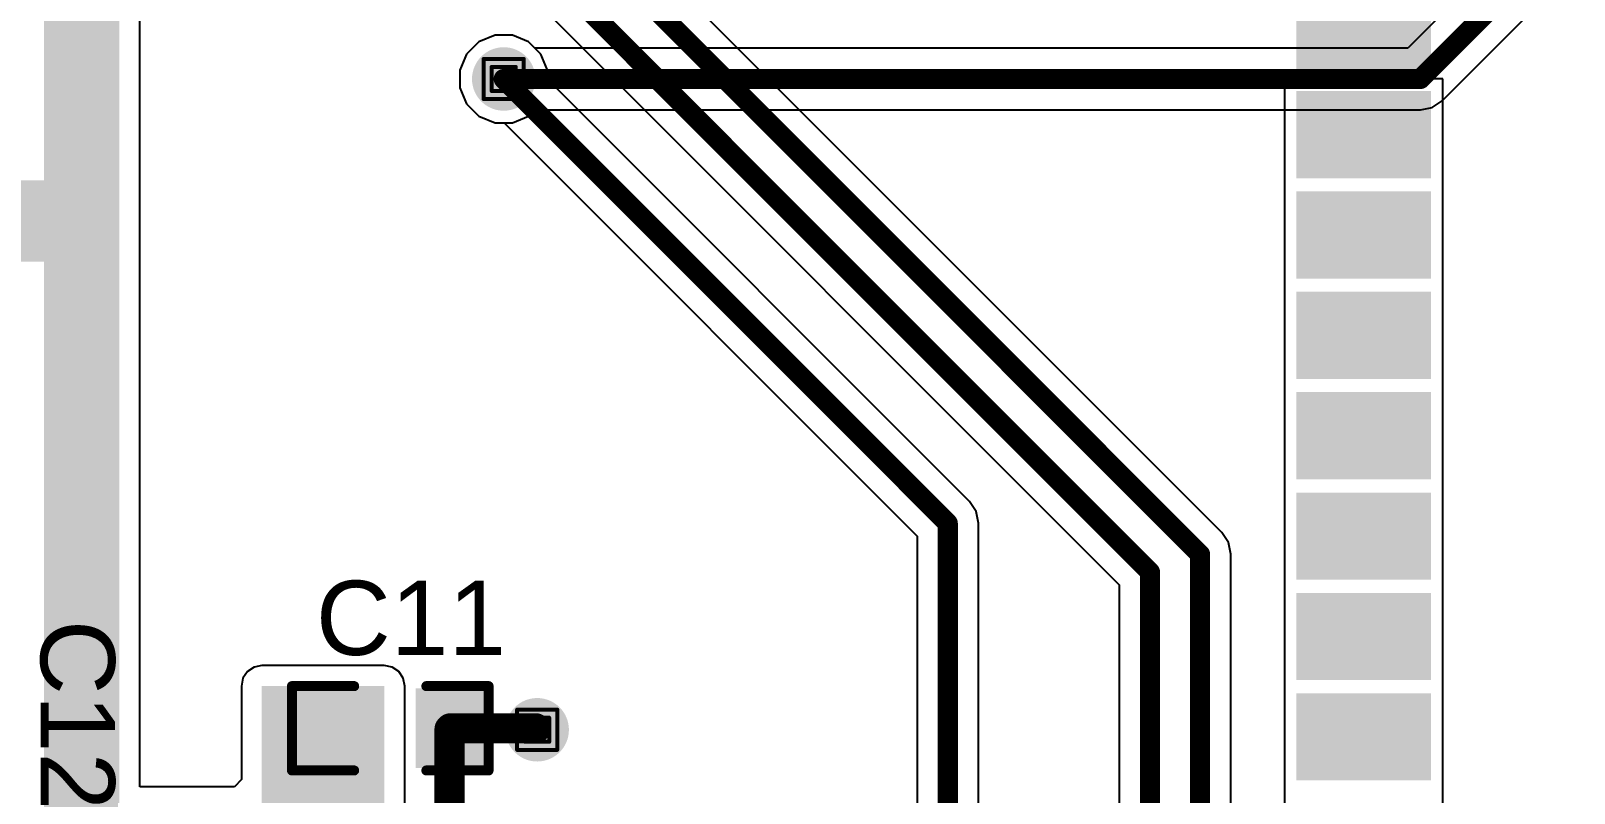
# Model space of a CAD drawing. Header units: inches. Extents: x -0.2 to 18.2, y -0.3 to 3.9.
# Drawn here: x 0.6 to 1.369, y 1.029 to 1.408 of the extents above; entities that cross this region are included whole.
import ezdxf

# ---------------------------------------------------------------- set-up
doc = ezdxf.new("R2010")
doc.units = ezdxf.units.IN
doc.header["$MEASUREMENT"] = 0
for name, color, linetype in [('Bottom Layer', 5, 'Continuous'), ('Bottom Solder', 6, 'Continuous'), ('Drill Drawing', 1, 'Continuous'), ('Top Layer', 1, 'Continuous'), ('Top Overlay', 2, 'Continuous'), ('Top Paste', 8, 'Continuous'), ('Top Solder', 216, 'Continuous'), ('Via Holes', 16, 'Continuous')]:
    doc.layers.add(name, color=color, linetype=linetype)
doc.styles.add('Arial', font='', dxfattribs={"height": 0.2})
doc.styles.get('Arial').set_extended_font_data('Arial')

# ---------------------------------------------------------------- blocks, each defined once
blk = doc.blocks.new('C___0603_23')
at = {"layer": 'Top Layer'}
for points in [[(-0.015, 0.0175), (-0.015, -0.0175), (-0.045, -0.0175), (-0.045, 0.0175)], [(0.045, 0.0175), (0.045, -0.0175), (0.015, -0.0175), (0.015, 0.0175)]]:
    blk.add_hatch(color=1, dxfattribs=at).paths.add_polyline_path(points)
at = {"layer": 'Top Paste'}
for points in [[(-0.015, 0.0175), (-0.015, -0.0175), (-0.045, -0.0175), (-0.045, 0.0175)], [(0.045, 0.0175), (0.045, -0.0175), (0.015, -0.0175), (0.015, 0.0175)]]:
    blk.add_hatch(color=8, dxfattribs=at).paths.add_polyline_path(points)
at = {"layer": 'Top Solder'}
for points in [[(-0.01264, 0.01986), (-0.01264, -0.01986), (-0.04736, -0.01986), (-0.04736, 0.01986)], [(0.04736, 0.01986), (0.04736, -0.01986), (0.01264, -0.01986), (0.01264, 0.01986)]]:
    blk.add_hatch(color=216, dxfattribs=at).paths.add_polyline_path(points)
at = {"layer": 'Top Overlay', "const_width": 0.005}
for points in [[(-0.018, 0.021), (-0.049, 0.021)], [(-0.049, 0.021), (-0.049, -0.021)], [(0.049, 0.021), (0.018, 0.021)], [(0.049, 0.021), (0.049, -0.021)], [(-0.018, -0.021), (-0.049, -0.021)], [(0.049, -0.021), (0.018, -0.021)]]:
    blk.add_lwpolyline(points, dxfattribs=at)
at = {"layer": 'Top Overlay', "const_width": 0.0025}
for points in [[(-0.05025, 0.021, 1), (-0.04775, 0.021, 1)], [(-0.05025, 0.021, 1), (-0.04775, 0.021, 1)], [(-0.01925, 0.021, 1), (-0.01675, 0.021, 1)], [(0.01675, 0.021, 1), (0.01925, 0.021, 1)], [(0.04775, 0.021, 1), (0.05025, 0.021, 1)], [(0.04775, 0.021, 1), (0.05025, 0.021, 1)], [(-0.05025, -0.021, 1), (-0.04775, -0.021, 1)], [(-0.05025, -0.021, 1), (-0.04775, -0.021, 1)], [(-0.01925, -0.021, 1), (-0.01675, -0.021, 1)], [(0.01675, -0.021, 1), (0.01925, -0.021, 1)], [(0.04775, -0.021, 1), (0.05025, -0.021, 1)], [(0.04775, -0.021, 1), (0.05025, -0.021, 1)]]:
    blk.add_lwpolyline(points, format="xyb", close=True, dxfattribs=at)
blk = doc.blocks.new('38_SMD_M______30')
at = {"layer": 'Top Layer'}
for points in [[(-0.24252, -0.37913), (-0.24252, -0.32008), (-0.20709, -0.32008), (-0.20709, -0.37913)], [(-0.19252, -0.37913), (-0.19252, -0.32008), (-0.15709, -0.32008), (-0.15709, -0.37913)], [(-0.14252, -0.37913), (-0.14252, -0.32008), (-0.10709, -0.32008), (-0.10709, -0.37913)], [(-0.09252, -0.37913), (-0.09252, -0.32008), (-0.05709, -0.32008), (-0.05709, -0.37913)], [(-0.04252, -0.37913), (-0.04252, -0.32008), (-0.00709, -0.32008), (-0.00709, -0.37913)], [(0.00748, -0.37913), (0.00748, -0.32008), (0.04291, -0.32008), (0.04291, -0.37913)], [(0.05748, -0.37913), (0.05748, -0.32008), (0.09291, -0.32008), (0.09291, -0.37913)], [(0.10748, -0.37913), (0.10748, -0.32008), (0.14291, -0.32008), (0.14291, -0.37913)]]:
    blk.add_hatch(color=1, dxfattribs=at).paths.add_polyline_path(points)
at = {"layer": 'Top Paste'}
for points in [[(-0.24252, -0.37913), (-0.24252, -0.32008), (-0.20709, -0.32008), (-0.20709, -0.37913)], [(-0.19252, -0.37913), (-0.19252, -0.32008), (-0.15709, -0.32008), (-0.15709, -0.37913)], [(-0.14252, -0.37913), (-0.14252, -0.32008), (-0.10709, -0.32008), (-0.10709, -0.37913)], [(-0.09252, -0.37913), (-0.09252, -0.32008), (-0.05709, -0.32008), (-0.05709, -0.37913)], [(-0.04252, -0.37913), (-0.04252, -0.32008), (-0.00709, -0.32008), (-0.00709, -0.37913)], [(0.00748, -0.37913), (0.00748, -0.32008), (0.04291, -0.32008), (0.04291, -0.37913)], [(0.05748, -0.37913), (0.05748, -0.32008), (0.09291, -0.32008), (0.09291, -0.37913)], [(0.10748, -0.37913), (0.10748, -0.32008), (0.14291, -0.32008), (0.14291, -0.37913)]]:
    blk.add_hatch(color=8, dxfattribs=at).paths.add_polyline_path(points)
at = {"layer": 'Top Solder'}
for points in [[(-0.24652, -0.38313), (-0.24652, -0.31608), (-0.20309, -0.31608), (-0.20309, -0.38313)], [(-0.19652, -0.38313), (-0.19652, -0.31608), (-0.15309, -0.31608), (-0.15309, -0.38313)], [(-0.14652, -0.38313), (-0.14652, -0.31608), (-0.10309, -0.31608), (-0.10309, -0.38313)], [(-0.09652, -0.38313), (-0.09652, -0.31608), (-0.05309, -0.31608), (-0.05309, -0.38313)], [(-0.04652, -0.38313), (-0.04652, -0.31608), (-0.00309, -0.31608), (-0.00309, -0.38313)], [(0.00348, -0.38313), (0.00348, -0.31608), (0.04691, -0.31608), (0.04691, -0.38313)], [(0.05348, -0.38313), (0.05348, -0.31608), (0.09691, -0.31608), (0.09691, -0.38313)], [(0.10348, -0.38313), (0.10348, -0.31608), (0.14691, -0.31608), (0.14691, -0.38313)]]:
    blk.add_hatch(color=216, dxfattribs=at).paths.add_polyline_path(points)

msp = doc.modelspace()

# ---------------------------------------------------------------- hatches: boundary and pattern name
at = {"layer": 'Bottom Layer'}
h = msp.add_hatch(color=5, dxfattribs=at)
edge = h.paths.add_edge_path()
edge.add_arc((0.83555, 1.38429), 0.01181, 0, 360)
h = msp.add_hatch(color=5, dxfattribs=at)
edge = h.paths.add_edge_path()
edge.add_arc((0.85223, 1.06014), 0.01181, 0, 360)
at = {"layer": 'Bottom Solder'}
h = msp.add_hatch(color=6, dxfattribs=at)
edge = h.paths.add_edge_path()
edge.add_arc((0.83555, 1.38429), 0.01581, 0, 360)
h = msp.add_hatch(color=6, dxfattribs=at)
edge = h.paths.add_edge_path()
edge.add_arc((0.85223, 1.06014), 0.01581, 0, 360)
at = {"layer": 'Top Layer'}
for points in [[(0.6065, 0.97247), (0.644, 0.97247), (0.644, 1.84997), (0.6065, 1.84997)], [(0.36679, 1.29335), (0.644, 1.29335), (0.644, 1.33388), (0.36679, 1.33388)], [(0.776, 1.08188), (0.715, 1.08188), (0.715, 0.69941), (0.776, 0.69941)]]:
    msp.add_hatch(color=1, dxfattribs=at).paths.add_polyline_path(points)
h = msp.add_hatch(color=1, dxfattribs=at)
edge = h.paths.add_edge_path()
edge.add_arc((0.83555, 1.38429), 0.01181, 0, 360)
h = msp.add_hatch(color=1, dxfattribs=at)
edge = h.paths.add_edge_path()
edge.add_arc((0.85223, 1.06014), 0.01181, 0, 360)
at = {"layer": 'Top Solder'}
h = msp.add_hatch(color=216, dxfattribs=at)
edge = h.paths.add_edge_path()
edge.add_arc((0.83555, 1.38429), 0.01581, 0, 360)
h = msp.add_hatch(color=216, dxfattribs=at)
edge = h.paths.add_edge_path()
edge.add_arc((0.85223, 1.06014), 0.01581, 0, 360)
at = {"layer": 'Via Holes'}
h = msp.add_hatch(color=7, dxfattribs=at)
edge = h.paths.add_edge_path()
edge.add_arc((0.83555, 1.38429), 0.00591, 0, 360)
h = msp.add_hatch(color=7, dxfattribs=at)
edge = h.paths.add_edge_path()
edge.add_arc((0.85223, 1.06014), 0.00591, 0, 360)

# ---------------------------------------------------------------- linework, layer by layer
at = {"layer": 'Bottom Layer'}
for p, q in [((1.34219, 1.4557), (1.28608, 1.39959)), ((1.30323, 1.37348), (1.36382, 1.43407)), ((0.8232, 1.40278), (0.81706, 1.39665)), ((0.83121, 1.4061), (0.8232, 1.40278)), ((0.83989, 1.4061), (0.83121, 1.4061)), ((0.84791, 1.40278), (0.83989, 1.4061)), ((0.8511, 1.39959), (0.84791, 1.40278)), ((0.81706, 1.39665), (0.81374, 1.38863)), ((1.28608, 1.39959), (0.8511, 1.39959)), ((0.81374, 1.38863), (0.81374, 1.37995)), ((0.81374, 1.37995), (0.81706, 1.37194)), ((0.81706, 1.37194), (0.8232, 1.3658)), ((1.29241, 1.369), (1.29826, 1.37016)), ((1.29826, 1.37016), (1.30323, 1.37348)), ((0.8232, 1.3658), (0.83121, 1.36248)), ((0.83121, 1.36248), (0.83989, 1.36248)), ((0.83989, 1.36248), (0.84791, 1.3658)), ((0.84791, 1.3658), (0.8511, 1.369)), ((0.8511, 1.369), (1.29241, 1.369))]:
    msp.add_line(p, q, dxfattribs=at)
at = {"layer": 'Bottom Layer', "const_width": 0.01}
for points in [[(1.29241, 1.38429), (1.364, 1.45588)], [(0.83555, 1.38429), (1.29241, 1.38429)]]:
    msp.add_lwpolyline(points, dxfattribs=at)
at = {"layer": 'Bottom Layer', "const_width": 0.005}
for points in [[(0.83305, 1.38429, 1), (0.83805, 1.38429, 1)], [(1.28991, 1.38429, 1), (1.29491, 1.38429, 1)], [(1.28991, 1.38429, 1), (1.29491, 1.38429, 1)]]:
    msp.add_lwpolyline(points, format="xyb", close=True, dxfattribs=at)
at = {"layer": 'Drill Drawing', "const_width": 0.002}
for points in [[(0.82555, 1.39429), (0.84555, 1.39429)], [(0.82555, 1.37429), (0.82555, 1.39429)], [(0.84555, 1.37429), (0.84555, 1.39429)], [(0.82955, 1.39029), (0.84155, 1.39029)], [(0.82955, 1.37829), (0.82955, 1.39029)], [(0.84155, 1.37829), (0.84155, 1.39029)], [(0.82955, 1.37829), (0.84155, 1.37829)], [(0.82555, 1.37429), (0.84555, 1.37429)], [(0.84223, 1.07014), (0.86223, 1.07014)], [(0.84223, 1.05014), (0.84223, 1.07014)], [(0.86223, 1.05014), (0.86223, 1.07014)], [(0.84623, 1.06614), (0.85823, 1.06614)], [(0.84623, 1.05414), (0.84623, 1.06614)], [(0.85823, 1.05414), (0.85823, 1.06614)], [(0.84623, 1.05414), (0.85823, 1.05414)], [(0.84223, 1.05014), (0.86223, 1.05014)]]:
    msp.add_lwpolyline(points, dxfattribs=at)
at = {"layer": 'Drill Drawing', "const_width": 0.001}
for points in [[(0.82505, 1.39429, 1), (0.82605, 1.39429, 1)], [(0.82505, 1.39429, 1), (0.82605, 1.39429, 1)], [(0.84505, 1.39429, 1), (0.84605, 1.39429, 1)], [(0.84505, 1.39429, 1), (0.84605, 1.39429, 1)], [(0.82905, 1.39029, 1), (0.83005, 1.39029, 1)], [(0.82905, 1.39029, 1), (0.83005, 1.39029, 1)], [(0.84105, 1.39029, 1), (0.84205, 1.39029, 1)], [(0.84105, 1.39029, 1), (0.84205, 1.39029, 1)], [(0.82905, 1.37829, 1), (0.83005, 1.37829, 1)], [(0.82905, 1.37829, 1), (0.83005, 1.37829, 1)], [(0.84105, 1.37829, 1), (0.84205, 1.37829, 1)], [(0.84105, 1.37829, 1), (0.84205, 1.37829, 1)], [(0.82505, 1.37429, 1), (0.82605, 1.37429, 1)], [(0.82505, 1.37429, 1), (0.82605, 1.37429, 1)], [(0.84505, 1.37429, 1), (0.84605, 1.37429, 1)], [(0.84505, 1.37429, 1), (0.84605, 1.37429, 1)], [(0.84173, 1.07014, 1), (0.84273, 1.07014, 1)], [(0.84173, 1.07014, 1), (0.84273, 1.07014, 1)], [(0.86173, 1.07014, 1), (0.86273, 1.07014, 1)], [(0.86173, 1.07014, 1), (0.86273, 1.07014, 1)], [(0.84573, 1.06614, 1), (0.84673, 1.06614, 1)], [(0.84573, 1.06614, 1), (0.84673, 1.06614, 1)], [(0.85773, 1.06614, 1), (0.85873, 1.06614, 1)], [(0.85773, 1.06614, 1), (0.85873, 1.06614, 1)], [(0.84573, 1.05414, 1), (0.84673, 1.05414, 1)], [(0.84573, 1.05414, 1), (0.84673, 1.05414, 1)], [(0.85773, 1.05414, 1), (0.85873, 1.05414, 1)], [(0.85773, 1.05414, 1), (0.85873, 1.05414, 1)], [(0.84173, 1.05014, 1), (0.84273, 1.05014, 1)], [(0.84173, 1.05014, 1), (0.84273, 1.05014, 1)], [(0.86173, 1.05014, 1), (0.86273, 1.05014, 1)], [(0.86173, 1.05014, 1), (0.86273, 1.05014, 1)]]:
    msp.add_lwpolyline(points, format="xyb", close=True, dxfattribs=at)
at = {"layer": 'Top Layer'}
for p, q in [((0.6542, 1.03172), (0.6542, 1.55369)), ((0.80476, 1.46991), (1.14233, 1.13234)), ((1.19339, 1.15836), (0.90051, 1.45124)), ((0.8232, 1.40278), (0.81706, 1.39665)), ((0.83121, 1.4061), (0.8232, 1.40278)), ((0.83989, 1.4061), (0.83121, 1.4061)), ((0.84791, 1.40278), (0.83989, 1.4061)), ((0.85404, 1.39665), (0.84791, 1.40278)), ((0.81706, 1.39665), (0.81374, 1.38863)), ((0.85736, 1.38863), (0.85404, 1.39665)), ((0.81374, 1.38863), (0.81374, 1.37995)), ((0.85736, 1.38411), (0.85736, 1.38863)), ((0.81374, 1.37995), (0.81706, 1.37194)), ((1.06768, 1.17379), (0.85736, 1.38411)), ((1.30363, 1.38431), (1.22458, 1.38431)), ((1.22458, 1.38431), (1.22458, 1.32887)), ((1.30363, 1.32887), (1.30363, 1.38431)), ((0.81706, 1.37194), (0.8232, 1.3658)), ((0.8232, 1.3658), (0.83121, 1.36248)), ((0.83121, 1.36248), (0.83573, 1.36248)), ((0.83573, 1.36248), (1.04158, 1.15664)), ((1.22458, 1.32887), (1.22458, 1.27887)), ((1.30363, 1.27887), (1.30363, 1.32887)), ((1.22458, 1.27887), (1.22458, 1.22887)), ((1.30363, 1.22887), (1.30363, 1.27887)), ((1.22458, 1.22887), (1.22458, 1.17887)), ((1.30363, 1.17887), (1.30363, 1.22887)), ((1.22458, 1.17887), (1.22458, 1.12887)), ((1.30363, 1.12887), (1.30363, 1.17887)), ((1.071, 1.16883), (1.06768, 1.17379)), ((1.07216, 1.16297), (1.071, 1.16883)), ((1.07216, 0.78028), (1.07216, 1.16297)), ((1.04158, 1.15664), (1.04158, 0.78028)), ((1.1967, 1.15339), (1.19339, 1.15836)), ((1.19787, 1.14754), (1.1967, 1.15339)), ((1.19787, 0.97011), (1.19787, 1.14754)), ((1.14233, 1.13234), (1.14233, 0.95439)), ((1.22458, 1.12887), (1.22458, 1.07887)), ((1.30363, 1.07887), (1.30363, 1.12887)), ((0.70558, 1.08578), (0.7048, 1.08188)), ((0.70779, 1.08909), (0.70558, 1.08578)), ((0.7111, 1.0913), (0.70779, 1.08909)), ((0.715, 1.09208), (0.7111, 1.0913)), ((0.776, 1.09208), (0.715, 1.09208)), ((0.7799, 1.0913), (0.776, 1.09208)), ((0.78321, 1.08909), (0.7799, 1.0913)), ((0.78542, 1.08578), (0.78321, 1.08909)), ((0.7862, 1.08188), (0.78542, 1.08578)), ((0.7048, 1.08188), (0.7048, 1.03544)), ((0.7862, 0.96794), (0.7862, 1.08188)), ((1.22458, 1.07887), (1.22458, 1.02887)), ((1.30363, 1.02887), (1.30363, 1.07887)), ((0.70136, 1.03172), (0.6542, 1.03172)), ((0.7048, 1.03544), (0.70136, 1.03172)), ((1.22458, 1.02887), (1.22458, 0.97887)), ((1.30363, 0.97887), (1.30363, 1.02887))]:
    msp.add_line(p, q, dxfattribs=at)
for points, const_width in [([(0.78521, 1.51109), (1.15763, 1.13867)], 0.01), ([(0.88521, 1.4449), (1.18257, 1.14754)], 0.01), ([(0.83555, 1.38429), (1.05687, 1.16297)], 0.01), ([(1.05687, 0.76509), (1.05687, 1.16297)], 0.01), ([(1.18257, 0.96377), (1.18257, 1.14754)], 0.01), ([(1.15763, 0.95439), (1.15763, 1.13867)], 0.01), ([(0.80853, 1.06041), (0.809, 1.06088)], 0.015), ([(0.80853, 0.98794), (0.80853, 1.06041)], 0.015), ([(0.81051, 1.06089), (0.85148, 1.06089)], 0.015)]:
    msp.add_lwpolyline(points, dxfattribs=dict(at, const_width=const_width))
for points, const_width in [([(0.83305, 1.38429, 1), (0.83805, 1.38429, 1)], 0.005), ([(1.05437, 1.16297, 1), (1.05937, 1.16297, 1)], 0.005), ([(1.05437, 1.16297, 1), (1.05937, 1.16297, 1)], 0.005), ([(1.18007, 1.14754, 1), (1.18507, 1.14754, 1)], 0.005), ([(1.18007, 1.14754, 1), (1.18507, 1.14754, 1)], 0.005), ([(1.15513, 1.13867, 1), (1.16013, 1.13867, 1)], 0.005), ([(1.15513, 1.13867, 1), (1.16013, 1.13867, 1)], 0.005), ([(0.80478, 1.06041, 1), (0.81228, 1.06041, 1)], 0.0075), ([(0.80478, 1.06041, 1), (0.81228, 1.06041, 1)], 0.0075), ([(0.80525, 1.06088, 1), (0.81275, 1.06088, 1)], 0.0075), ([(0.80676, 1.06089, 1), (0.81426, 1.06089, 1)], 0.0075), ([(0.84773, 1.06089, 1), (0.85523, 1.06089, 1)], 0.0075)]:
    msp.add_lwpolyline(points, format="xyb", close=True, dxfattribs=dict(at, const_width=const_width))

# ---------------------------------------------------------------- block references
for name, p, rotation in [('38_SMD_M______30', (1.61371, 1.18179), 270), ('C___0603_23', (0.779, 1.06088), 180)]:
    msp.add_blockref(name, p, dxfattribs=dict(rotation=rotation))

# ---------------------------------------------------------------- texts
at = {"layer": 'Top Overlay', "style": 'Arial'}
msp.add_text('C11', height=0.037, dxfattribs=at).set_placement((0.74193, 1.09739))
msp.add_text('C12', height=0.037, rotation=270, dxfattribs=at).set_placement((0.60476, 1.11491))

doc.saveas('drawing.dxf')
